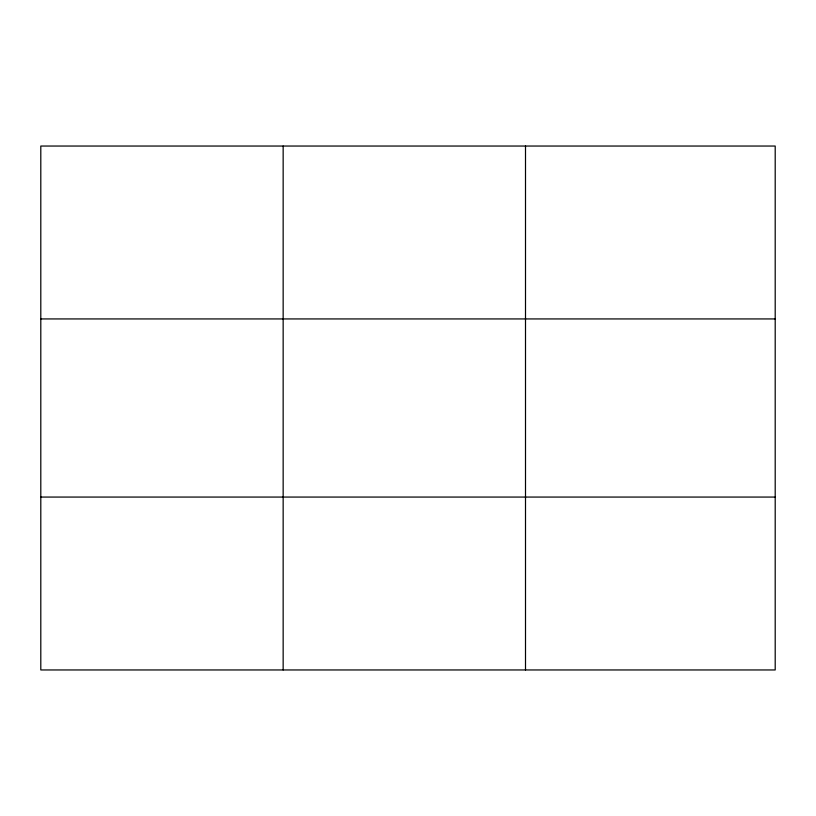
<?xml version="1.0" encoding="UTF-8"?>
<svg xmlns="http://www.w3.org/2000/svg" width="816" height="816" viewBox="0 0 816 816"><rect width="100%" height="100%" fill="white"/><g stroke="black" fill="none" stroke-linecap="round" stroke-linejoin="round"><path stroke-width="1.22" d="M283.152 669.956L283.152 146.044M525.504 669.956L525.504 146.044M775.2 497.066L775.2 669.956L40.8 669.956L40.8 146.044L775.2 146.044L775.2 497.066L40.8 497.066M40.8 318.934L775.2 318.934"/></g></svg>
